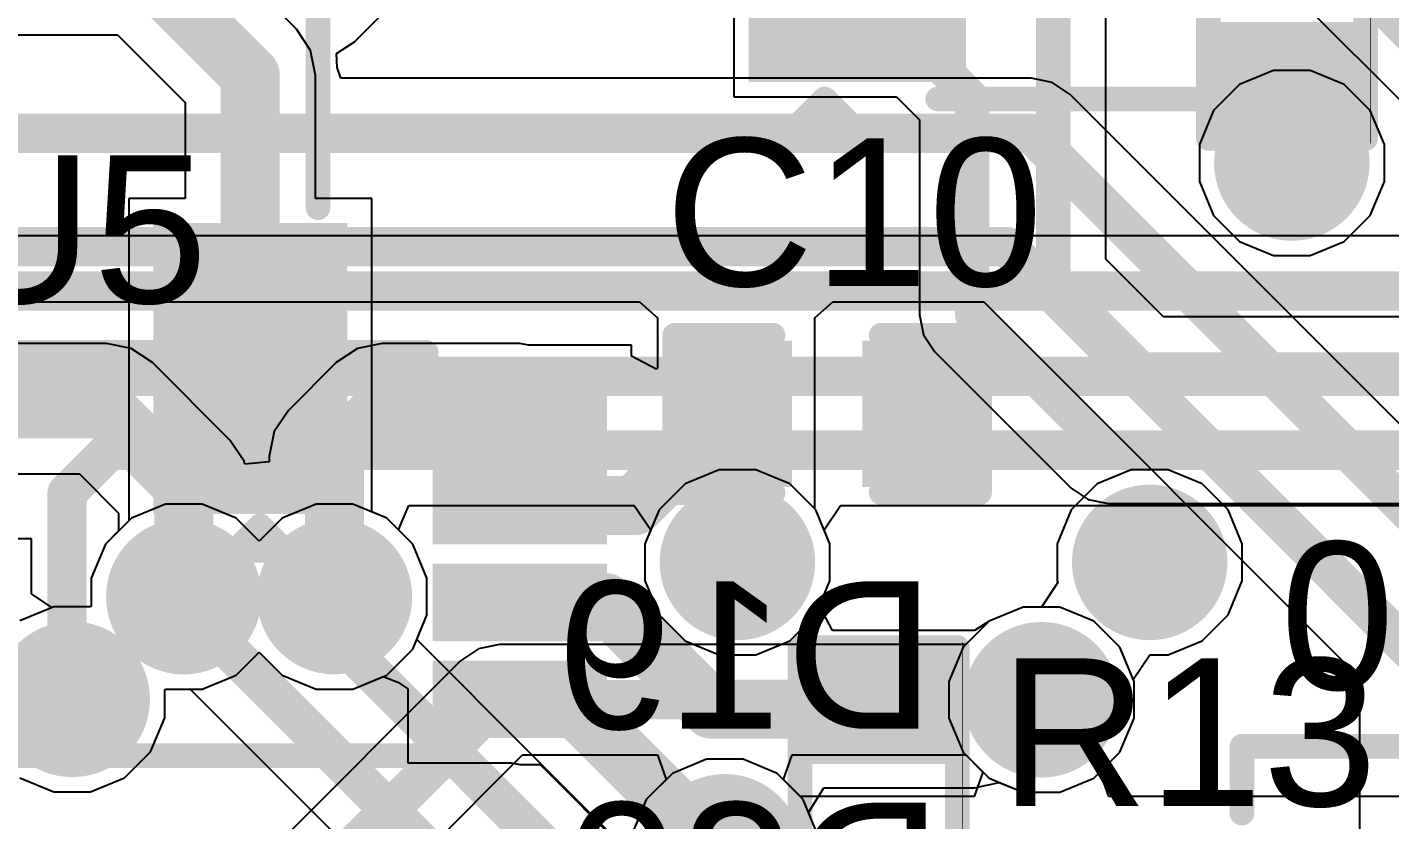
# Model space of a CAD drawing. Header units: inches. Extents: x 90 to 149.8, y 48.7 to 115.2.
# Drawn here: x 101.49 to 108.53, y 83.63 to 87.72 of the extents above; entities that cross this region are included whole.
import ezdxf

# ---------------------------------------------------------------- set-up
doc = ezdxf.new("R2010")
doc.units = ezdxf.units.IN
for name, color, linetype in [('Bottom Layer', 5, 'Continuous'), ('Bottom Overlay', 54, 'Continuous'), ('Bottom Paste', 16, 'Continuous'), ('Bottom Solder', 6, 'Continuous'), ('Layer 1', 16, 'Continuous'), ('Layer 2', 76, 'Continuous'), ('Top Layer', 1, 'Continuous'), ('Top Overlay', 2, 'Continuous'), ('Top Paste', 8, 'Continuous'), ('Top Solder', 216, 'Continuous'), ('Via Holes', 16, 'Continuous')]:
    doc.layers.add(name, color=color, linetype=linetype)
doc.styles.add('Arial', font='', dxfattribs={"height": 0.2})
doc.styles.get('Arial').set_extended_font_data('Arial')

msp = doc.modelspace()

# ---------------------------------------------------------------- hatches: boundary and pattern name
at = {"layer": 'Bottom Layer'}
for points in [[(105.3216, 87.54), (105.3216, 88.36), (106.2416, 88.36), (106.2416, 87.54)], [(102.1968, 86.6596), (103.0968, 86.6596), (103.0968, 85.2596), (102.1968, 85.2596)]]:
    msp.add_hatch(color=5, dxfattribs=at).paths.add_polyline_path(points)
h = msp.add_hatch(color=5, dxfattribs=at)
edge = h.paths.add_edge_path()
edge.add_arc((108.0262, 87.0204), 0.3, 0, 360)
h = msp.add_hatch(color=5, dxfattribs=at)
edge = h.paths.add_edge_path()
edge.add_arc((105.1627, 84.9585), 0.3, 0, 360)
h = msp.add_hatch(color=5, dxfattribs=at)
edge = h.paths.add_edge_path()
edge.add_arc((107.2919, 84.9585), 0.3, 0, 360)
h = msp.add_hatch(color=5, dxfattribs=at)
edge = h.paths.add_edge_path()
edge.add_arc((102.3035, 84.7818), 0.3, 0, 360)
h = msp.add_hatch(color=5, dxfattribs=at)
edge = h.paths.add_edge_path()
edge.add_arc((103.0813, 84.7818), 0.3, 0, 360)
h = msp.add_hatch(color=5, dxfattribs=at)
edge = h.paths.add_edge_path()
edge.add_arc((101.727, 84.2518), 0.3, 0, 360)
h = msp.add_hatch(color=5, dxfattribs=at)
edge = h.paths.add_edge_path()
edge.add_arc((106.7332, 84.2494), 0.3, 0, 360)
h = msp.add_hatch(color=5, dxfattribs=at)
edge = h.paths.add_edge_path()
edge.add_arc((105.0973, 83.4644), 0.3, 0, 360)
at = {"layer": 'Bottom Paste'}
for points in [[(105.3216, 87.54), (105.3216, 88.36), (106.2416, 88.36), (106.2416, 87.54)], [(102.1968, 86.6596), (103.0968, 86.6596), (103.0968, 85.2596), (102.1968, 85.2596)]]:
    msp.add_hatch(color=16, dxfattribs=at).paths.add_polyline_path(points)
at = {"layer": 'Bottom Solder'}
for points in [[(105.22, 87.4384), (105.22, 88.4616), (106.3432, 88.4616), (106.3432, 87.4384)], [(102.146, 86.7104), (103.1476, 86.7104), (103.1476, 85.2088), (102.146, 85.2088)]]:
    msp.add_hatch(color=6, dxfattribs=at).paths.add_polyline_path(points)
h = msp.add_hatch(color=6, dxfattribs=at)
edge = h.paths.add_edge_path()
edge.add_arc((108.0262, 87.0204), 0.4016, 0, 360)
h = msp.add_hatch(color=6, dxfattribs=at)
edge = h.paths.add_edge_path()
edge.add_arc((105.1627, 84.9585), 0.4016, 0, 360)
h = msp.add_hatch(color=6, dxfattribs=at)
edge = h.paths.add_edge_path()
edge.add_arc((107.2919, 84.9585), 0.4016, 0, 360)
h = msp.add_hatch(color=6, dxfattribs=at)
edge = h.paths.add_edge_path()
edge.add_arc((102.3035, 84.7818), 0.4016, 0, 360)
h = msp.add_hatch(color=6, dxfattribs=at)
edge = h.paths.add_edge_path()
edge.add_arc((103.0813, 84.7818), 0.4016, 0, 360)
h = msp.add_hatch(color=6, dxfattribs=at)
edge = h.paths.add_edge_path()
edge.add_arc((101.727, 84.2518), 0.4016, 0, 360)
h = msp.add_hatch(color=6, dxfattribs=at)
edge = h.paths.add_edge_path()
edge.add_arc((106.7332, 84.2494), 0.4016, 0, 360)
h = msp.add_hatch(color=6, dxfattribs=at)
edge = h.paths.add_edge_path()
edge.add_arc((105.0973, 83.4644), 0.4016, 0, 360)
at = {"layer": 'Layer 1'}
h = msp.add_hatch(color=16, dxfattribs=at)
edge = h.paths.add_edge_path()
edge.add_arc((108.0262, 87.0204), 0.3, 0, 360)
h = msp.add_hatch(color=16, dxfattribs=at)
edge = h.paths.add_edge_path()
edge.add_arc((105.1627, 84.9585), 0.3, 0, 360)
h = msp.add_hatch(color=16, dxfattribs=at)
edge = h.paths.add_edge_path()
edge.add_arc((107.2919, 84.9585), 0.3, 0, 360)
h = msp.add_hatch(color=16, dxfattribs=at)
edge = h.paths.add_edge_path()
edge.add_arc((102.3035, 84.7818), 0.3, 0, 360)
h = msp.add_hatch(color=16, dxfattribs=at)
edge = h.paths.add_edge_path()
edge.add_arc((103.0813, 84.7818), 0.3, 0, 360)
h = msp.add_hatch(color=16, dxfattribs=at)
edge = h.paths.add_edge_path()
edge.add_arc((101.727, 84.2518), 0.3, 0, 360)
h = msp.add_hatch(color=16, dxfattribs=at)
edge = h.paths.add_edge_path()
edge.add_arc((106.7332, 84.2494), 0.3, 0, 360)
h = msp.add_hatch(color=16, dxfattribs=at)
edge = h.paths.add_edge_path()
edge.add_arc((105.0973, 83.4644), 0.3, 0, 360)
at = {"layer": 'Layer 2'}
h = msp.add_hatch(color=76, dxfattribs=at)
edge = h.paths.add_edge_path()
edge.add_arc((108.0262, 87.0204), 0.3, 0, 360)
h = msp.add_hatch(color=76, dxfattribs=at)
edge = h.paths.add_edge_path()
edge.add_arc((105.1627, 84.9585), 0.3, 0, 360)
h = msp.add_hatch(color=76, dxfattribs=at)
edge = h.paths.add_edge_path()
edge.add_arc((107.2919, 84.9585), 0.3, 0, 360)
h = msp.add_hatch(color=76, dxfattribs=at)
edge = h.paths.add_edge_path()
edge.add_arc((102.3035, 84.7818), 0.3, 0, 360)
h = msp.add_hatch(color=76, dxfattribs=at)
edge = h.paths.add_edge_path()
edge.add_arc((103.0813, 84.7818), 0.3, 0, 360)
h = msp.add_hatch(color=76, dxfattribs=at)
edge = h.paths.add_edge_path()
edge.add_arc((101.727, 84.2518), 0.3, 0, 360)
h = msp.add_hatch(color=76, dxfattribs=at)
edge = h.paths.add_edge_path()
edge.add_arc((106.7332, 84.2494), 0.3, 0, 360)
h = msp.add_hatch(color=76, dxfattribs=at)
edge = h.paths.add_edge_path()
edge.add_arc((105.0973, 83.4644), 0.3, 0, 360)
at = {"layer": 'Top Layer'}
for points in [[(108.3183, 87.2363), (107.6833, 87.2363), (107.6833, 87.6935), (108.3183, 87.6935)], [(105.3846, 86.0425), (105.3846, 85.4075), (104.9274, 85.4075), (104.9274, 86.0425)], [(106.3244, 86.0425), (106.3244, 85.4075), (105.8672, 85.4075), (105.8672, 86.0425)], [(104.4384, 85.9018), (104.4384, 85.6018), (103.6384, 85.6018), (103.6384, 85.9018)], [(104.4384, 85.4018), (104.4384, 85.1018), (103.6384, 85.1018), (103.6384, 85.4018)], [(104.4384, 84.9018), (104.4384, 84.6018), (103.6384, 84.6018), (103.6384, 84.9018)], [(104.4384, 84.4018), (104.4384, 84.1018), (103.6384, 84.1018), (103.6384, 84.4018)], [(106.2101, 83.9724), (105.5751, 83.9724), (105.5751, 84.4296), (106.2101, 84.4296)]]:
    msp.add_hatch(color=1, dxfattribs=at).paths.add_polyline_path(points)
h = msp.add_hatch(color=1, dxfattribs=at)
edge = h.paths.add_edge_path()
edge.add_arc((108.0262, 87.0204), 0.3, 0, 360)
h = msp.add_hatch(color=1, dxfattribs=at)
edge = h.paths.add_edge_path()
edge.add_arc((105.1627, 84.9585), 0.3, 0, 360)
h = msp.add_hatch(color=1, dxfattribs=at)
edge = h.paths.add_edge_path()
edge.add_arc((107.2919, 84.9585), 0.3, 0, 360)
h = msp.add_hatch(color=1, dxfattribs=at)
edge = h.paths.add_edge_path()
edge.add_arc((102.3035, 84.7818), 0.3, 0, 360)
h = msp.add_hatch(color=1, dxfattribs=at)
edge = h.paths.add_edge_path()
edge.add_arc((103.0813, 84.7818), 0.3, 0, 360)
h = msp.add_hatch(color=1, dxfattribs=at)
edge = h.paths.add_edge_path()
edge.add_arc((101.727, 84.2518), 0.3, 0, 360)
h = msp.add_hatch(color=1, dxfattribs=at)
edge = h.paths.add_edge_path()
edge.add_arc((106.7332, 84.2494), 0.3, 0, 360)
h = msp.add_hatch(color=1, dxfattribs=at)
edge = h.paths.add_edge_path()
edge.add_arc((105.0973, 83.4644), 0.3, 0, 360)
at = {"layer": 'Top Paste'}
for points in [[(108.3183, 87.2363), (107.6833, 87.2363), (107.6833, 87.6935), (108.3183, 87.6935)], [(105.3846, 86.0425), (105.3846, 85.4075), (104.9274, 85.4075), (104.9274, 86.0425)], [(106.3244, 86.0425), (106.3244, 85.4075), (105.8672, 85.4075), (105.8672, 86.0425)], [(104.4384, 85.9018), (104.4384, 85.6018), (103.6384, 85.6018), (103.6384, 85.9018)], [(104.4384, 85.4018), (104.4384, 85.1018), (103.6384, 85.1018), (103.6384, 85.4018)], [(104.4384, 84.9018), (104.4384, 84.6018), (103.6384, 84.6018), (103.6384, 84.9018)], [(104.4384, 84.4018), (104.4384, 84.1018), (103.6384, 84.1018), (103.6384, 84.4018)], [(106.2101, 83.9724), (105.5751, 83.9724), (105.5751, 84.4296), (106.2101, 84.4296)]]:
    msp.add_hatch(color=8, dxfattribs=at).paths.add_polyline_path(points)
at = {"layer": 'Top Solder'}
for points in [[(108.3733, 87.1813), (107.6283, 87.1813), (107.6283, 87.7485), (108.3733, 87.7485)], [(105.4446, 86.1025), (105.4446, 85.3475), (104.8674, 85.3475), (104.8674, 86.1025)], [(106.3844, 86.1025), (106.3844, 85.3475), (105.8072, 85.3475), (105.8072, 86.1025)], [(104.4884, 85.9518), (104.4884, 85.5518), (103.5884, 85.5518), (103.5884, 85.9518)], [(104.4884, 85.4518), (104.4884, 85.0518), (103.5884, 85.0518), (103.5884, 85.4518)], [(104.4884, 84.9518), (104.4884, 84.5518), (103.5884, 84.5518), (103.5884, 84.9518)], [(104.4884, 84.4518), (104.4884, 84.0518), (103.5884, 84.0518), (103.5884, 84.4518)], [(106.2651, 83.9174), (105.5201, 83.9174), (105.5201, 84.4846), (106.2651, 84.4846)]]:
    msp.add_hatch(color=216, dxfattribs=at).paths.add_polyline_path(points)
h = msp.add_hatch(color=216, dxfattribs=at)
edge = h.paths.add_edge_path()
edge.add_arc((108.0262, 87.0204), 0.4016, 0, 360)
h = msp.add_hatch(color=216, dxfattribs=at)
edge = h.paths.add_edge_path()
edge.add_arc((105.1627, 84.9585), 0.4016, 0, 360)
h = msp.add_hatch(color=216, dxfattribs=at)
edge = h.paths.add_edge_path()
edge.add_arc((107.2919, 84.9585), 0.4016, 0, 360)
h = msp.add_hatch(color=216, dxfattribs=at)
edge = h.paths.add_edge_path()
edge.add_arc((102.3035, 84.7818), 0.4016, 0, 360)
h = msp.add_hatch(color=216, dxfattribs=at)
edge = h.paths.add_edge_path()
edge.add_arc((103.0813, 84.7818), 0.4016, 0, 360)
h = msp.add_hatch(color=216, dxfattribs=at)
edge = h.paths.add_edge_path()
edge.add_arc((101.727, 84.2518), 0.4016, 0, 360)
h = msp.add_hatch(color=216, dxfattribs=at)
edge = h.paths.add_edge_path()
edge.add_arc((106.7332, 84.2494), 0.4016, 0, 360)
h = msp.add_hatch(color=216, dxfattribs=at)
edge = h.paths.add_edge_path()
edge.add_arc((105.0973, 83.4644), 0.4016, 0, 360)
at = {"layer": 'Via Holes'}
h = msp.add_hatch(color=7, dxfattribs=at)
edge = h.paths.add_edge_path()
edge.add_arc((108.0262, 87.0204), 0.15, 0, 360)
h = msp.add_hatch(color=7, dxfattribs=at)
edge = h.paths.add_edge_path()
edge.add_arc((105.1627, 84.9585), 0.15, 0, 360)
h = msp.add_hatch(color=7, dxfattribs=at)
edge = h.paths.add_edge_path()
edge.add_arc((107.2919, 84.9585), 0.15, 0, 360)
h = msp.add_hatch(color=7, dxfattribs=at)
edge = h.paths.add_edge_path()
edge.add_arc((102.3035, 84.7818), 0.15, 0, 360)
h = msp.add_hatch(color=7, dxfattribs=at)
edge = h.paths.add_edge_path()
edge.add_arc((103.0813, 84.7818), 0.15, 0, 360)
h = msp.add_hatch(color=7, dxfattribs=at)
edge = h.paths.add_edge_path()
edge.add_arc((101.727, 84.2518), 0.15, 0, 360)
h = msp.add_hatch(color=7, dxfattribs=at)
edge = h.paths.add_edge_path()
edge.add_arc((106.7332, 84.2494), 0.15, 0, 360)

# ---------------------------------------------------------------- linework, layer by layer
at = {"layer": 'Bottom Layer'}
for p, q in [((107.0662, 86.5234), (107.0662, 88.8373)), ((102.8849, 87.7103), (102.338, 88.2571)), ((105.1438, 88.2032), (105.1438, 87.3622)), ((101.1094, 87.6824), (101.9605, 87.6824)), ((101.9605, 87.6824), (102.3101, 87.3327)), ((102.9579, 87.601), (102.8849, 87.7103)), ((102.9835, 87.4722), (102.9579, 87.601)), ((102.9835, 86.8374), (102.9835, 87.4722)), ((102.3101, 87.3327), (102.3101, 86.8374)), ((105.1438, 87.3622), (105.9848, 87.3622)), ((105.9848, 87.3622), (106.1033, 87.2438)), ((106.1033, 87.2438), (106.1033, 86.2372)), ((102.3101, 86.8374), (102.019, 86.8374)), ((102.019, 86.8374), (102.019, 85.173)), ((103.2746, 86.8374), (102.9835, 86.8374)), ((103.2746, 85.2189), (103.2746, 86.8374)), ((107.3641, 86.2255), (107.0662, 86.5234)), ((106.1033, 86.2372), (106.124, 86.1331)), ((111.63, 86.2255), (107.3641, 86.2255)), ((106.124, 86.1331), (106.1829, 86.0449)), ((106.1829, 86.0449), (106.8856, 85.3422)), ((105.0677, 85.4363), (104.8921, 85.3636)), ((105.2578, 85.4363), (105.0677, 85.4363)), ((105.4334, 85.3636), (105.2578, 85.4363)), ((104.8921, 85.3636), (104.7577, 85.2291)), ((105.5678, 85.2291), (105.4334, 85.3636)), ((106.8856, 85.3422), (106.9738, 85.2833)), ((103.352, 85.1868), (103.2746, 85.2189)), ((104.7577, 85.2291), (104.6849, 85.0535)), ((105.6405, 85.0535), (105.5678, 85.2291)), ((106.9738, 85.2833), (107.0779, 85.2626)), ((107.0779, 85.2626), (110.87, 85.2626)), ((102.019, 85.173), (101.8985, 85.0524)), ((103.4864, 85.0524), (103.352, 85.1868)), ((101.8985, 85.0524), (101.8257, 84.8768)), ((103.5591, 84.8768), (103.4864, 85.0524)), ((104.6849, 85.0535), (104.6849, 84.8635)), ((105.6405, 84.8635), (105.6405, 85.0535)), ((101.8257, 84.8768), (101.8257, 84.7321)), ((103.5591, 84.6867), (103.5591, 84.8768)), ((104.6849, 84.8635), (104.7577, 84.6878)), ((105.5678, 84.6878), (105.6405, 84.8635)), ((101.632, 84.7296), (101.4563, 84.6569)), ((101.822, 84.7296), (101.632, 84.7296)), ((101.8257, 84.7321), (101.822, 84.7296)), ((106.6382, 84.7272), (106.4625, 84.6545)), ((106.8282, 84.7272), (106.6382, 84.7272)), ((107.0039, 84.6545), (106.8282, 84.7272)), ((103.4864, 84.5111), (103.5591, 84.6867)), ((104.7577, 84.6878), (104.8921, 84.5534)), ((105.4334, 84.5534), (105.5678, 84.6878)), ((106.4625, 84.6545), (106.3281, 84.5201)), ((107.1383, 84.5201), (107.0039, 84.6545)), ((104.8921, 84.5534), (105.0677, 84.4807)), ((105.2578, 84.4807), (105.4334, 84.5534)), ((106.3281, 84.5201), (106.2554, 84.3444)), ((107.211, 84.3444), (107.1383, 84.5201)), ((102.5742, 84.3767), (102.6924, 84.495)), ((102.6924, 84.495), (102.8107, 84.3767)), ((103.352, 84.3767), (103.4864, 84.5111)), ((105.0677, 84.4807), (105.2578, 84.4807)), ((102.3986, 84.304), (102.5742, 84.3767)), ((102.8107, 84.3767), (102.9863, 84.304)), ((103.1764, 84.304), (103.352, 84.3767)), ((102.2048, 84.3015), (102.2085, 84.304)), ((102.2085, 84.304), (102.3986, 84.304)), ((102.9863, 84.304), (103.1764, 84.304)), ((106.2554, 84.3444), (106.2554, 84.1544)), ((107.211, 84.1544), (107.211, 84.3444)), ((102.2048, 84.1568), (102.2048, 84.3015)), ((102.1321, 83.9811), (102.2048, 84.1568)), ((106.2554, 84.1544), (106.3281, 83.9787)), ((107.1383, 83.9787), (107.211, 84.1544)), ((101.9977, 83.8467), (102.1321, 83.9811)), ((106.3281, 83.9787), (106.4625, 83.8443)), ((107.0039, 83.8443), (107.1383, 83.9787)), ((105.0023, 83.9422), (104.8266, 83.8695)), ((105.1923, 83.9422), (105.0023, 83.9422)), ((105.368, 83.8695), (105.1923, 83.9422)), ((101.4563, 83.8467), (101.632, 83.774)), ((101.822, 83.774), (101.9977, 83.8467)), ((104.8266, 83.8695), (104.6922, 83.7351)), ((105.5024, 83.7351), (105.368, 83.8695)), ((106.4625, 83.8443), (106.6382, 83.7716)), ((106.8282, 83.7716), (107.0039, 83.8443)), ((101.632, 83.774), (101.822, 83.774)), ((106.6382, 83.7716), (106.8282, 83.7716)), ((104.6922, 83.7351), (104.6195, 83.5594)), ((105.5751, 83.5594), (105.5024, 83.7351))]:
    msp.add_line(p, q, dxfattribs=at)
for points, const_width in [([(106.7943, 86.4108), (106.7943, 88.8373)], 0.1778), ([(102.1, 88.019), (102.6468, 87.4722)], 0.3048), ([(105.7816, 87.95), (106.3752, 87.3564)], 0.1778), ([(102.6468, 86.6097), (102.6468, 87.4722)], 0.3048), ([(106.3752, 86.2372), (106.3752, 87.3564)], 0.1778), ([(102.6468, 85.9596), (102.6468, 86.6097)], 0.3048), ([(106.7943, 86.4108), (107.2515, 85.9536)], 0.1778), ([(106.3752, 86.2372), (107.0779, 85.5345)], 0.1778), ([(107.2515, 85.9536), (111.7426, 85.9536)], 0.1778), ([(107.0779, 85.5345), (113.411, 85.5345)], 0.1778)]:
    msp.add_lwpolyline(points, dxfattribs=dict(at, const_width=const_width))
for points, const_width in [([(102.5706, 87.4722, 1), (102.723, 87.4722, 1)], 0.1524), ([(102.5706, 87.4722, 1), (102.723, 87.4722, 1)], 0.1524), ([(106.3307, 87.3564, 1), (106.4197, 87.3564, 1)], 0.0889), ([(106.3307, 87.3564, 1), (106.4197, 87.3564, 1)], 0.0889), ([(102.5706, 86.6097, 1), (102.723, 86.6097, 1)], 0.1524), ([(102.5706, 86.6097, 1), (102.723, 86.6097, 1)], 0.1524), ([(106.7498, 86.4108, 1), (106.8388, 86.4108, 1)], 0.0889), ([(106.7498, 86.4108, 1), (106.8388, 86.4108, 1)], 0.0889), ([(106.3307, 86.2372, 1), (106.4197, 86.2372, 1)], 0.0889), ([(106.3307, 86.2372, 1), (106.4197, 86.2372, 1)], 0.0889), ([(102.5706, 85.9596, 1), (102.723, 85.9596, 1)], 0.1524), ([(107.207, 85.9536, 1), (107.296, 85.9536, 1)], 0.0889), ([(107.207, 85.9536, 1), (107.296, 85.9536, 1)], 0.0889), ([(107.0335, 85.5345, 1), (107.1224, 85.5345, 1)], 0.0889), ([(107.0335, 85.5345, 1), (107.1224, 85.5345, 1)], 0.0889)]:
    msp.add_lwpolyline(points, format="xyb", close=True, dxfattribs=dict(at, const_width=const_width))
at = {"layer": 'Bottom Overlay', "const_width": 0.127}
for points in [[(102.9968, 86.7888), (102.9968, 89.6888)], [(107.5944, 87.3506), (107.5944, 88.3412)], [(105.4862, 87.2236), (105.6132, 87.3506)], [(105.6132, 87.3506), (105.7402, 87.2236)], [(106.1974, 87.3506), (107.5944, 87.3506)], [(105.4862, 87.2236), (105.7402, 87.2236)], [(100.7968, 86.0396), (101.9968, 86.0396)], [(102.5706, 85.0198), (102.6976, 85.1468)], [(102.6976, 85.1468), (102.8246, 85.0198)], [(102.5706, 85.0198), (102.8246, 85.0198)], [(107.7684, 84.0093), (112.4877, 84.0093)], [(107.7684, 83.6638), (107.7684, 84.0093)]]:
    msp.add_lwpolyline(points, dxfattribs=at)
at = {"layer": 'Bottom Overlay', "const_width": 0.0635}
for points in [[(105.5815, 87.3506, 1), (105.6449, 87.3506, 1)], [(105.5815, 87.3506, 1), (105.6449, 87.3506, 1)], [(106.1656, 87.3506, 1), (106.2292, 87.3506, 1)], [(107.5627, 87.3506, 1), (107.6261, 87.3506, 1)], [(107.5627, 87.3506, 1), (107.6261, 87.3506, 1)], [(105.4544, 87.2236, 1), (105.5179, 87.2236, 1)], [(105.4544, 87.2236, 1), (105.5179, 87.2236, 1)], [(105.7084, 87.2236, 1), (105.772, 87.2236, 1)], [(105.7084, 87.2236, 1), (105.772, 87.2236, 1)], [(102.965, 86.7888, 1), (103.0285, 86.7888, 1)], [(101.965, 86.0396, 1), (102.0285, 86.0396, 1)], [(102.6659, 85.1468, 1), (102.7294, 85.1468, 1)], [(102.6659, 85.1468, 1), (102.7294, 85.1468, 1)], [(102.5389, 85.0198, 1), (102.6024, 85.0198, 1)], [(102.5389, 85.0198, 1), (102.6024, 85.0198, 1)], [(102.7929, 85.0198, 1), (102.8564, 85.0198, 1)], [(102.7929, 85.0198, 1), (102.8564, 85.0198, 1)], [(107.7366, 84.0093, 1), (107.8001, 84.0093, 1)], [(107.7366, 84.0093, 1), (107.8001, 84.0093, 1)], [(107.7366, 83.6638, 1), (107.8001, 83.6638, 1)]]:
    msp.add_lwpolyline(points, format="xyb", close=True, dxfattribs=at)
at = {"layer": 'Layer 1'}
for p, q in [((112.1664, 86.6449), (97.6376, 86.6449)), ((103.4128, 85.126), (103.4654, 85.253)), ((103.4654, 85.253), (104.6301, 85.253)), ((104.6301, 85.253), (104.7149, 85.126)), ((105.6105, 85.126), (105.6954, 85.253)), ((105.6954, 85.253), (111.1113, 85.253)), ((103.4864, 85.0524), (103.4128, 85.126)), ((104.7149, 85.126), (104.6849, 85.0535)), ((105.6405, 85.0535), (105.6105, 85.126)), ((103.5591, 84.8768), (103.4864, 85.0524)), ((104.6849, 85.0535), (104.6849, 84.8635)), ((105.6405, 84.8635), (105.6405, 85.0535)), ((103.5591, 84.6867), (103.5591, 84.8768)), ((104.6849, 84.8635), (104.7577, 84.6878)), ((105.5678, 84.6878), (105.6405, 84.8635)), ((106.6382, 84.7272), (106.4625, 84.6545)), ((106.8282, 84.7272), (106.6382, 84.7272)), ((107.0039, 84.6545), (106.8282, 84.7272)), ((103.5067, 84.5602), (103.5591, 84.6867)), ((104.7577, 84.6878), (104.8921, 84.5534)), ((105.4334, 84.5534), (105.5678, 84.6878)), ((106.4625, 84.6545), (106.3281, 84.5201)), ((107.1383, 84.5201), (107.0039, 84.6545)), ((104.1096, 83.9573), (103.5067, 84.5602)), ((104.8921, 84.5534), (105.0677, 84.4807)), ((105.2578, 84.4807), (105.4334, 84.5534)), ((106.3281, 84.5201), (106.2554, 84.3444)), ((107.211, 84.3444), (107.1383, 84.5201)), ((105.0677, 84.4807), (105.2578, 84.4807)), ((102.2048, 84.3015), (102.2085, 84.304)), ((102.2085, 84.304), (102.3369, 84.304)), ((102.3369, 84.304), (110.4313, 76.2095)), ((106.2554, 84.3444), (106.2554, 84.1544)), ((107.211, 84.1544), (107.211, 84.3444)), ((102.2048, 84.1568), (102.2048, 84.3015)), ((102.1321, 83.9811), (102.2048, 84.1568)), ((106.2554, 84.1544), (106.3281, 83.9787)), ((107.1383, 83.9787), (107.211, 84.1544)), ((101.9977, 83.8467), (102.1321, 83.9811)), ((104.5022, 83.5647), (104.1096, 83.9573)), ((104.1096, 83.9573), (104.1096, 83.9573)), ((104.1096, 83.9573), (104.1096, 83.9573)), ((106.3281, 83.9787), (106.4306, 83.8763)), ((107.0358, 83.8763), (107.1383, 83.9787)), ((105.0023, 83.9422), (104.8266, 83.8695)), ((105.1923, 83.9422), (105.0023, 83.9422)), ((105.368, 83.8695), (105.1923, 83.9422)), ((101.4563, 83.8467), (101.632, 83.774)), ((101.822, 83.774), (101.9977, 83.8467)), ((104.8266, 83.8695), (104.6922, 83.7351)), ((105.4881, 83.7493), (105.368, 83.8695)), ((106.4306, 83.8763), (106.3855, 83.7493)), ((107.0809, 83.7493), (107.0358, 83.8763)), ((101.632, 83.774), (101.822, 83.774)), ((106.3855, 83.7493), (105.4881, 83.7493)), ((114.182, 83.7493), (107.0809, 83.7493)), ((104.6922, 83.7351), (104.6393, 83.6072))]:
    msp.add_line(p, q, dxfattribs=at)
at = {"layer": 'Layer 1', "const_width": 0.2032}
for points in [[(97.6376, 86.36), (112.1664, 86.36)], [(98.1109, 85.9189), (111.6677, 85.9189)], [(101.7007, 85.3177), (101.9209, 85.5379)], [(101.9209, 85.5379), (111.2293, 85.5379)], [(101.7007, 84.2273), (101.7007, 85.3177)], [(102.3035, 84.7402), (102.3035, 84.7818)], [(103.0813, 84.5827), (103.0813, 84.7818)], [(102.3035, 84.7402), (111.1121, 75.9316)], [(103.0813, 84.5827), (103.9082, 83.7558)], [(101.7007, 84.2273), (101.727, 84.201)], [(103.9082, 83.7558), (110.9306, 76.7334)], [(103.9082, 83.7558), (103.9082, 83.7558)]]:
    msp.add_lwpolyline(points, dxfattribs=at)
at = {"layer": 'Layer 1', "const_width": 0.1016}
for points in [[(101.8701, 85.5379, 1), (101.9717, 85.5379, 1)], [(101.8701, 85.5379, 1), (101.9717, 85.5379, 1)], [(101.6499, 85.3177, 1), (101.7515, 85.3177, 1)], [(101.6499, 85.3177, 1), (101.7515, 85.3177, 1)], [(102.2527, 84.7818, 1), (102.3543, 84.7818, 1)], [(103.0305, 84.7818, 1), (103.1321, 84.7818, 1)], [(102.2527, 84.7402, 1), (102.3543, 84.7402, 1)], [(102.2527, 84.7402, 1), (102.3543, 84.7402, 1)], [(103.0305, 84.5827, 1), (103.1321, 84.5827, 1)], [(103.0305, 84.5827, 1), (103.1321, 84.5827, 1)], [(101.6499, 84.2273, 1), (101.7515, 84.2273, 1)], [(101.6499, 84.2273, 1), (101.7515, 84.2273, 1)], [(101.6762, 84.201, 1), (101.7778, 84.201, 1)], [(103.8574, 83.7558, 1), (103.959, 83.7558, 1)], [(103.8574, 83.7558, 1), (103.959, 83.7558, 1)], [(103.8574, 83.7558, 1), (103.959, 83.7558, 1)], [(103.8574, 83.7558, 1), (103.959, 83.7558, 1)]]:
    msp.add_lwpolyline(points, format="xyb", close=True, dxfattribs=at)
at = {"layer": 'Layer 2'}
for p, q in [((107.9312, 87.4982), (107.7555, 87.4255)), ((108.1212, 87.4982), (107.9312, 87.4982)), ((108.2969, 87.4255), (108.1212, 87.4982)), ((107.7555, 87.4255), (107.6211, 87.2911)), ((108.4313, 87.2911), (108.2969, 87.4255)), ((107.6211, 87.2911), (107.5484, 87.1154)), ((108.504, 87.1154), (108.4313, 87.2911)), ((107.5484, 87.1154), (107.5484, 86.9254)), ((108.504, 86.9254), (108.504, 87.1154)), ((107.5484, 86.9254), (107.6211, 86.7497)), ((108.4313, 86.7497), (108.504, 86.9254)), ((107.6211, 86.7497), (107.7555, 86.6153)), ((108.2969, 86.6153), (108.4313, 86.7497)), ((107.7555, 86.6153), (107.9312, 86.5426)), ((108.1212, 86.5426), (108.2969, 86.6153)), ((107.9312, 86.5426), (108.1212, 86.5426)), ((107.1968, 85.4363), (107.0212, 85.3636)), ((107.3869, 85.4363), (107.1968, 85.4363)), ((107.5625, 85.3636), (107.3869, 85.4363)), ((107.0212, 85.3636), (106.8868, 85.2291)), ((107.6969, 85.2291), (107.5625, 85.3636)), ((102.2085, 85.2596), (102.0329, 85.1868)), ((102.3986, 85.2596), (102.2085, 85.2596)), ((102.5742, 85.1868), (102.3986, 85.2596)), ((102.9863, 85.2596), (102.8107, 85.1868)), ((103.1764, 85.2596), (102.9863, 85.2596)), ((103.352, 85.1868), (103.1764, 85.2596)), ((106.8868, 85.2291), (106.8141, 85.0535)), ((107.7697, 85.0535), (107.6969, 85.2291)), ((102.0329, 85.1868), (101.8985, 85.0524)), ((102.6924, 85.0686), (102.5742, 85.1868)), ((102.8107, 85.1868), (102.6924, 85.0686)), ((103.4864, 85.0524), (103.352, 85.1868)), ((101.8985, 85.0524), (101.8257, 84.8768)), ((103.5591, 84.8768), (103.4864, 85.0524)), ((106.8141, 85.0535), (106.8141, 84.8635)), ((107.7697, 84.8635), (107.7697, 85.0535)), ((101.8257, 84.8768), (101.8257, 84.7321)), ((103.5591, 84.6867), (103.5591, 84.8768)), ((106.8179, 84.8542), (106.733, 84.7272)), ((106.8141, 84.8635), (106.8179, 84.8542)), ((107.6969, 84.6878), (107.7697, 84.8635)), ((101.632, 84.7296), (101.4563, 84.6569)), ((101.822, 84.7296), (101.632, 84.7296)), ((101.8257, 84.7321), (101.822, 84.7296)), ((106.6382, 84.7272), (106.4625, 84.6545)), ((106.733, 84.7272), (106.6382, 84.7272)), ((103.4864, 84.5111), (103.5591, 84.6867)), ((107.5625, 84.5534), (107.6969, 84.6878)), ((106.4625, 84.6545), (106.3424, 84.5343)), ((103.9344, 84.5343), (103.8254, 84.5126)), ((106.3424, 84.5343), (103.9344, 84.5343)), ((107.3869, 84.4807), (107.5625, 84.5534)), ((102.5742, 84.3767), (102.6924, 84.495)), ((102.6924, 84.495), (102.8107, 84.3767)), ((103.733, 84.4508), (102.752, 83.4699)), ((103.352, 84.3767), (103.4864, 84.5111)), ((103.8254, 84.5126), (103.733, 84.4508)), ((103.733, 84.4508), (103.733, 84.4508)), ((107.2072, 84.3537), (107.292, 84.4807)), ((107.292, 84.4807), (107.3869, 84.4807)), ((102.3986, 84.304), (102.5742, 84.3767)), ((102.8107, 84.3767), (102.9863, 84.304)), ((103.1764, 84.304), (103.352, 84.3767)), ((102.2048, 84.3015), (102.2085, 84.304)), ((102.2085, 84.304), (102.3986, 84.304)), ((102.9863, 84.304), (103.1764, 84.304)), ((107.211, 84.3444), (107.2072, 84.3537)), ((107.211, 84.1544), (107.211, 84.3444)), ((102.2048, 84.1568), (102.2048, 84.3015)), ((102.1321, 83.9811), (102.2048, 84.1568)), ((107.1383, 83.9787), (107.211, 84.1544)), ((101.9977, 83.8467), (102.1321, 83.9811)), ((103.2179, 83.13), (104.0524, 83.9645)), ((104.0524, 83.9645), (104.7496, 83.9645)), ((104.7496, 83.9645), (104.7947, 83.8375)), ((105.3999, 83.8375), (105.445, 83.9645)), ((105.445, 83.9645), (106.3424, 83.9645)), ((106.3424, 83.9645), (106.4625, 83.8443)), ((107.0039, 83.8443), (107.1383, 83.9787)), ((101.4563, 83.8467), (101.632, 83.774)), ((101.822, 83.774), (101.9977, 83.8467)), ((104.7947, 83.8375), (104.6922, 83.7351)), ((105.5024, 83.7351), (105.3999, 83.8375)), ((106.4625, 83.8443), (106.6382, 83.7716)), ((106.8282, 83.7716), (107.0039, 83.8443)), ((101.632, 83.774), (101.822, 83.774)), ((106.6382, 83.7716), (106.8282, 83.7716)), ((104.6922, 83.7351), (104.6195, 83.5594)), ((105.5751, 83.5594), (105.5024, 83.7351))]:
    msp.add_line(p, q, dxfattribs=at)
at = {"layer": 'Layer 2', "const_width": 0.2032}
for points in [[(102.87, 83.185), (103.9344, 84.2494)], [(103.9344, 84.2494), (106.7332, 84.2494)]]:
    msp.add_lwpolyline(points, dxfattribs=at)
at = {"layer": 'Layer 2', "const_width": 0.1016}
for points in [[(103.8836, 84.2494, 1), (103.9852, 84.2494, 1)], [(103.8836, 84.2494, 1), (103.9852, 84.2494, 1)], [(106.6824, 84.2494, 1), (106.784, 84.2494, 1)]]:
    msp.add_lwpolyline(points, format="xyb", close=True, dxfattribs=at)
at = {"layer": 'Top Layer'}
for p, q in [((103.1843, 87.6459), (103.8955, 88.3571)), ((107.9311, 87.9983), (108.6644, 87.2649)), ((103.0926, 87.5847), (103.1843, 87.6459)), ((103.095, 87.5135), (103.0926, 87.5847)), ((103.1137, 87.4577), (103.095, 87.5135)), ((106.68, 87.4577), (103.1137, 87.4577)), ((106.789, 87.436), (106.68, 87.4577)), ((106.68, 87.4577), (106.68, 87.4577)), ((106.8814, 87.3742), (106.789, 87.436)), ((109.2436, 85.012), (106.8814, 87.3742)), ((98.7716, 86.3037), (104.6572, 86.3037)), ((104.6572, 86.3037), (104.7496, 86.2203)), ((105.5624, 86.2203), (105.6548, 86.3037)), ((105.6548, 86.3037), (106.435, 86.3037)), ((106.435, 86.3037), (108.3763, 84.3624)), ((104.7496, 86.2203), (104.7496, 86.1767)), ((105.5624, 86.1767), (105.5624, 86.2203)), ((104.7496, 86.1767), (104.7496, 85.9603)), ((105.5624, 85.2345), (105.5624, 86.1767)), ((101.9034, 86.0885), (100.9384, 86.0885)), ((102.0322, 86.0628), (101.9034, 86.0885)), ((102.1415, 85.9899), (102.0322, 86.0628)), ((103.1998, 86.0628), (103.0905, 85.9899)), ((103.3286, 86.0885), (103.1998, 86.0628)), ((104.0384, 86.0885), (103.3286, 86.0885)), ((104.083, 86.0796), (104.0384, 86.0885)), ((104.6162, 86.0796), (104.083, 86.0796)), ((104.6162, 86.0239), (104.6162, 86.0796)), ((104.7432, 85.956), (104.6162, 86.0239)), ((102.5416, 85.5897), (102.1415, 85.9899)), ((103.0905, 85.9899), (102.8433, 85.7426)), ((104.7496, 85.9603), (104.7432, 85.956)), ((102.8433, 85.7426), (102.7703, 85.6334)), ((102.6146, 85.4805), (102.5416, 85.5897)), ((102.7703, 85.6334), (102.7447, 85.5045)), ((102.7447, 85.5045), (102.7447, 85.4775)), ((102.6177, 85.465), (102.6146, 85.4805)), ((102.7447, 85.4775), (102.6177, 85.465)), ((100.9384, 85.4151), (101.7639, 85.4151)), ((101.7639, 85.4151), (101.9669, 85.2122)), ((105.5678, 85.2291), (105.5624, 85.2345)), ((105.6405, 85.0535), (105.5678, 85.2291)), ((101.9669, 85.2122), (101.9669, 85.1208)), ((101.5162, 85.0796), (100.9882, 85.0796)), ((101.5162, 84.7959), (101.5162, 85.0796)), ((101.9669, 85.1208), (101.8985, 85.0524)), ((101.8985, 85.0524), (101.8257, 84.8768)), ((105.6405, 84.8635), (105.6405, 85.0535)), ((101.8257, 84.8768), (101.8257, 84.7321)), ((105.5871, 84.7344), (105.6405, 84.8635)), ((101.6218, 84.7254), (101.5162, 84.7959)), ((101.632, 84.7296), (101.6218, 84.7254)), ((101.822, 84.7296), (101.632, 84.7296)), ((101.8257, 84.7321), (101.822, 84.7296)), ((105.6533, 84.6074), (105.5871, 84.7344)), ((106.6382, 84.7272), (106.4625, 84.6545)), ((106.8282, 84.7272), (106.6382, 84.7272)), ((107.0039, 84.6545), (106.8282, 84.7272)), ((106.3879, 84.6074), (105.6533, 84.6074)), ((106.4625, 84.6545), (106.3879, 84.6074)), ((107.1383, 84.5201), (107.0039, 84.6545)), ((107.211, 84.3444), (107.1383, 84.5201)), ((102.5742, 84.3767), (102.6924, 84.495)), ((102.6924, 84.495), (102.8107, 84.3767)), ((102.3986, 84.304), (102.5742, 84.3767)), ((102.8107, 84.3767), (102.9863, 84.304)), ((102.2048, 84.3015), (102.2085, 84.304)), ((102.2085, 84.304), (102.3986, 84.304)), ((102.9863, 84.304), (103.1764, 84.304)), ((103.1764, 84.304), (103.3336, 84.3691)), ((103.3336, 84.3691), (103.4085, 84.3398)), ((103.4085, 84.3398), (103.4606, 84.3057)), ((103.4606, 84.3057), (103.4606, 83.924)), ((107.211, 84.1544), (107.211, 84.3444)), ((108.3763, 84.3624), (108.3763, 80.772)), ((102.2048, 84.1568), (102.2048, 84.3015)), ((102.1321, 83.9811), (102.2048, 84.1568)), ((107.1383, 83.9787), (107.211, 84.1544)), ((101.9977, 83.8467), (102.1321, 83.9811)), ((107.0039, 83.8443), (107.1383, 83.9787)), ((103.4606, 83.924), (103.9938, 83.924)), ((103.9938, 83.924), (104.0384, 83.9151)), ((104.0384, 83.9151), (104.1441, 83.9151)), ((104.1441, 83.9151), (104.6195, 83.4398)), ((101.4563, 83.8467), (101.632, 83.774)), ((101.822, 83.774), (101.9977, 83.8467)), ((106.3879, 83.7946), (106.5149, 83.8227)), ((106.5149, 83.8227), (106.6382, 83.7716)), ((106.8282, 83.7716), (107.0039, 83.8443)), ((101.632, 83.774), (101.822, 83.774)), ((105.5303, 83.6676), (105.6087, 83.7946)), ((105.6087, 83.7946), (106.3879, 83.7946)), ((106.3879, 83.7946), (106.3879, 83.7946)), ((106.6382, 83.7716), (106.8282, 83.7716)), ((105.5751, 83.5594), (105.5303, 83.6676))]:
    msp.add_line(p, q, dxfattribs=at)
for points, const_width in [([(108.0008, 88.4047), (108.9025, 87.503)], 0.3048), ([(98.3488, 87.1728), (106.68, 87.1728)], 0.2032), ([(106.68, 87.1728), (109.0422, 84.8106)], 0.2032), ([(98.6536, 86.5886), (106.553, 86.5886)], 0.2032), ([(106.553, 86.5886), (108.6612, 84.4804)], 0.2032), ([(100.9384, 85.7518), (101.9034, 85.7518)], 0.3048), ([(101.9034, 85.7518), (102.3035, 85.3517)], 0.3048), ([(103.0813, 85.5045), (103.3286, 85.7518)], 0.3048), ([(103.3286, 85.7518), (104.0384, 85.7518)], 0.3048), ([(104.632, 85.2518), (105.1052, 85.725)], 0.3048), ([(105.156, 84.9641), (105.156, 85.725)], 0.3048), ([(103.0813, 84.7818), (103.0813, 85.5045)], 0.3048), ([(102.3035, 84.7818), (102.3035, 85.3517)], 0.3048), ([(104.0384, 85.2518), (104.632, 85.2518)], 0.3048), ([(105.156, 84.9641), (105.1571, 84.9641)], 0.3048), ([(105.1571, 84.9613), (105.1571, 84.9641)], 0.3048), ([(105.1571, 84.9613), (105.1599, 84.9613)], 0.3048), ([(105.1599, 84.9599), (105.1599, 84.9613)], 0.3048), ([(105.1599, 84.9599), (105.1613, 84.9599)], 0.3048), ([(105.1613, 84.9592), (105.1613, 84.9599)], 0.3048), ([(105.1613, 84.9592), (105.162, 84.9592)], 0.3048), ([(105.162, 84.9588), (105.162, 84.9592)], 0.3048), ([(105.162, 84.9588), (105.1624, 84.9588)], 0.3048), ([(105.1624, 84.9587), (105.1624, 84.9588)], 0.3048), ([(105.1624, 84.9587), (105.1626, 84.9587)], 0.3048), ([(105.1626, 84.9586), (105.1626, 84.9587)], 0.3048), ([(105.1626, 84.9586), (105.1627, 84.9586)], 0.3048), ([(105.1627, 84.9585), (105.1627, 84.9586)], 0.3048), ([(105.1627, 84.9585), (105.1627, 84.9585)], 0.3048), ([(105.1627, 84.9585), (105.1627, 84.9585)], 0.3048), ([(105.1627, 84.9585), (105.1627, 84.9585)], 0.3048), ([(105.1627, 84.9585), (105.1627, 84.9585)], 0.3048), ([(104.0384, 84.7518), (104.4782, 84.7518)], 0.3048), ([(104.4782, 84.7518), (105.029, 84.201)], 0.3048), ([(100.9384, 84.2518), (101.727, 84.2518)], 0.3048), ([(104.0384, 84.2518), (104.2836, 84.2518)], 0.3048), ([(104.2836, 84.2518), (105.071, 83.4644)], 0.3048), ([(106.0209, 84.2126), (106.0577, 84.2494)], 0.3048), ([(106.0577, 84.2494), (106.7332, 84.2494)], 0.3048), ([(105.029, 84.201), (105.8926, 84.201)], 0.3048), ([(105.8926, 84.201), (105.9863, 84.201)], 0.3048), ([(106.0209, 84.1839), (106.0209, 84.2126)], 0.3048)]:
    msp.add_lwpolyline(points, dxfattribs=dict(at, const_width=const_width))
for points, const_width in [([(106.6292, 87.1728, 1), (106.7308, 87.1728, 1)], 0.1016), ([(106.6292, 87.1728, 1), (106.7308, 87.1728, 1)], 0.1016), ([(106.5022, 86.5886, 1), (106.6038, 86.5886, 1)], 0.1016), ([(106.5022, 86.5886, 1), (106.6038, 86.5886, 1)], 0.1016), ([(101.8272, 85.7518, 1), (101.9796, 85.7518, 1)], 0.1524), ([(101.8272, 85.7518, 1), (101.9796, 85.7518, 1)], 0.1524), ([(103.2524, 85.7518, 1), (103.4048, 85.7518, 1)], 0.1524), ([(103.2524, 85.7518, 1), (103.4048, 85.7518, 1)], 0.1524), ([(103.9622, 85.7518, 1), (104.1146, 85.7518, 1)], 0.1524), ([(105.029, 85.725, 1), (105.1814, 85.725, 1)], 0.1524), ([(105.0798, 85.725, 1), (105.2322, 85.725, 1)], 0.1524), ([(103.0051, 85.5045, 1), (103.1575, 85.5045, 1)], 0.1524), ([(103.0051, 85.5045, 1), (103.1575, 85.5045, 1)], 0.1524), ([(102.2273, 85.3517, 1), (102.3797, 85.3517, 1)], 0.1524), ([(102.2273, 85.3517, 1), (102.3797, 85.3517, 1)], 0.1524), ([(103.9622, 85.2518, 1), (104.1146, 85.2518, 1)], 0.1524), ([(104.5558, 85.2518, 1), (104.7082, 85.2518, 1)], 0.1524), ([(104.5558, 85.2518, 1), (104.7082, 85.2518, 1)], 0.1524), ([(105.0798, 84.9641, 1), (105.2322, 84.9641, 1)], 0.1524), ([(105.0798, 84.9641, 1), (105.2322, 84.9641, 1)], 0.1524), ([(105.0809, 84.9641, 1), (105.2333, 84.9641, 1)], 0.1524), ([(105.0809, 84.9641, 1), (105.2333, 84.9641, 1)], 0.1524), ([(105.0809, 84.9613, 1), (105.2333, 84.9613, 1)], 0.1524), ([(105.0809, 84.9613, 1), (105.2333, 84.9613, 1)], 0.1524), ([(105.0837, 84.9613, 1), (105.2361, 84.9613, 1)], 0.1524), ([(105.0837, 84.9613, 1), (105.2361, 84.9613, 1)], 0.1524), ([(105.0837, 84.9599, 1), (105.2361, 84.9599, 1)], 0.1524), ([(105.0837, 84.9599, 1), (105.2361, 84.9599, 1)], 0.1524), ([(105.0851, 84.9599, 1), (105.2375, 84.9599, 1)], 0.1524), ([(105.0851, 84.9599, 1), (105.2375, 84.9599, 1)], 0.1524), ([(105.0851, 84.9592, 1), (105.2375, 84.9592, 1)], 0.1524), ([(105.0851, 84.9592, 1), (105.2375, 84.9592, 1)], 0.1524), ([(105.0858, 84.9592, 1), (105.2382, 84.9592, 1)], 0.1524), ([(105.0858, 84.9592, 1), (105.2382, 84.9592, 1)], 0.1524), ([(105.0858, 84.9588, 1), (105.2382, 84.9588, 1)], 0.1524), ([(105.0858, 84.9588, 1), (105.2382, 84.9588, 1)], 0.1524), ([(105.0862, 84.9588, 1), (105.2386, 84.9588, 1)], 0.1524), ([(105.0862, 84.9588, 1), (105.2386, 84.9588, 1)], 0.1524), ([(105.0862, 84.9587, 1), (105.2386, 84.9587, 1)], 0.1524), ([(105.0862, 84.9587, 1), (105.2386, 84.9587, 1)], 0.1524), ([(105.0864, 84.9587, 1), (105.2388, 84.9587, 1)], 0.1524), ([(105.0864, 84.9587, 1), (105.2388, 84.9587, 1)], 0.1524), ([(105.0864, 84.9586, 1), (105.2388, 84.9586, 1)], 0.1524), ([(105.0864, 84.9586, 1), (105.2388, 84.9586, 1)], 0.1524), ([(105.0865, 84.9586, 1), (105.2389, 84.9586, 1)], 0.1524), ([(105.0865, 84.9586, 1), (105.2389, 84.9586, 1)], 0.1524), ([(105.0865, 84.9585, 1), (105.2389, 84.9585, 1)], 0.1524), ([(105.0865, 84.9585, 1), (105.2389, 84.9585, 1)], 0.1524), ([(105.0865, 84.9585, 1), (105.2389, 84.9585, 1)], 0.1524), ([(105.0865, 84.9585, 1), (105.2389, 84.9585, 1)], 0.1524), ([(105.0865, 84.9585, 1), (105.2389, 84.9585, 1)], 0.1524), ([(105.0865, 84.9585, 1), (105.2389, 84.9585, 1)], 0.1524), ([(105.0865, 84.9585, 1), (105.2389, 84.9585, 1)], 0.1524), ([(105.0865, 84.9585, 1), (105.2389, 84.9585, 1)], 0.1524), ([(105.0865, 84.9585, 1), (105.2389, 84.9585, 1)], 0.1524), ([(102.2273, 84.7818, 1), (102.3797, 84.7818, 1)], 0.1524), ([(103.0051, 84.7818, 1), (103.1575, 84.7818, 1)], 0.1524), ([(103.9622, 84.7518, 1), (104.1146, 84.7518, 1)], 0.1524), ([(104.402, 84.7518, 1), (104.5544, 84.7518, 1)], 0.1524), ([(104.402, 84.7518, 1), (104.5544, 84.7518, 1)], 0.1524), ([(101.6508, 84.2518, 1), (101.8032, 84.2518, 1)], 0.1524), ([(103.9622, 84.2518, 1), (104.1146, 84.2518, 1)], 0.1524), ([(104.2074, 84.2518, 1), (104.3598, 84.2518, 1)], 0.1524), ([(104.2074, 84.2518, 1), (104.3598, 84.2518, 1)], 0.1524), ([(105.9815, 84.2494, 1), (106.1339, 84.2494, 1)], 0.1524), ([(105.9815, 84.2494, 1), (106.1339, 84.2494, 1)], 0.1524), ([(106.657, 84.2494, 1), (106.8094, 84.2494, 1)], 0.1524), ([(104.9528, 84.201, 1), (105.1052, 84.201, 1)], 0.1524), ([(104.9528, 84.201, 1), (105.1052, 84.201, 1)], 0.1524), ([(105.8164, 84.201, 1), (105.9688, 84.201, 1)], 0.1524), ([(105.8164, 84.201, 1), (105.9688, 84.201, 1)], 0.1524), ([(105.9101, 84.201, 1), (106.0625, 84.201, 1)], 0.1524), ([(105.9447, 84.2126, 1), (106.0971, 84.2126, 1)], 0.1524), ([(105.9447, 84.2126, 1), (106.0971, 84.2126, 1)], 0.1524), ([(105.9447, 84.1839, 1), (106.0971, 84.1839, 1)], 0.1524)]:
    msp.add_lwpolyline(points, format="xyb", close=True, dxfattribs=dict(at, const_width=const_width))
at = {"layer": 'Top Overlay'}
for points, const_width in [([(107.5944, 87.1474), (107.5944, 88.7222)], 0.127), ([(108.4072, 87.1474), (108.4072, 88.7222)], 0.127), ([(108.4326, 87.122), (108.4326, 88.7476)], 0.00323), ([(107.5944, 87.1474), (108.4072, 87.1474)], 0.127), ([(104.8385, 85.3186), (104.8385, 86.1314)], 0.127), ([(104.8385, 86.1314), (105.3465, 86.1314)], 0.127), ([(105.9053, 86.1314), (106.4133, 86.1314)], 0.127), ([(106.4133, 85.3186), (106.4133, 86.1314)], 0.127), ([(101.4216, 86.0432), (103.5552, 86.0432)], 0.127), ([(103.5552, 85.9162), (103.5552, 86.0432)], 0.127), ([(104.8385, 85.3186), (105.3465, 85.3186)], 0.127), ([(105.9053, 85.3186), (106.4133, 85.3186)], 0.127), ([(105.4862, 82.9437), (105.4862, 84.5185)], 0.127), ([(105.4862, 84.5185), (106.299, 84.5185)], 0.127), ([(106.299, 82.9437), (106.299, 84.5185)], 0.127), ([(106.3244, 82.9183), (106.3244, 84.5439)], 0.00323), ([(103.5552, 83.9604), (103.5552, 84.0874)], 0.127), ([(101.4216, 83.9604), (103.5552, 83.9604)], 0.127)]:
    msp.add_lwpolyline(points, dxfattribs=dict(at, const_width=const_width))
for points, const_width in [([(107.5627, 87.1474, 1), (107.6261, 87.1474, 1)], 0.0635), ([(107.5627, 87.1474, 1), (107.6261, 87.1474, 1)], 0.0635), ([(108.3755, 87.1474, 1), (108.439, 87.1474, 1)], 0.0635), ([(108.3755, 87.1474, 1), (108.439, 87.1474, 1)], 0.0635), ([(108.4318, 87.122, 1), (108.4334, 87.122, 1)], 0.00161), ([(104.8067, 86.1314, 1), (104.8702, 86.1314, 1)], 0.0635), ([(104.8067, 86.1314, 1), (104.8702, 86.1314, 1)], 0.0635), ([(105.3148, 86.1314, 1), (105.3782, 86.1314, 1)], 0.0635), ([(105.8735, 86.1314, 1), (105.937, 86.1314, 1)], 0.0635), ([(106.3816, 86.1314, 1), (106.445, 86.1314, 1)], 0.0635), ([(106.3816, 86.1314, 1), (106.445, 86.1314, 1)], 0.0635), ([(103.5235, 86.0432, 1), (103.587, 86.0432, 1)], 0.0635), ([(103.5235, 86.0432, 1), (103.587, 86.0432, 1)], 0.0635), ([(103.5235, 85.9162, 1), (103.587, 85.9162, 1)], 0.0635), ([(104.8067, 85.3186, 1), (104.8702, 85.3186, 1)], 0.0635), ([(104.8067, 85.3186, 1), (104.8702, 85.3186, 1)], 0.0635), ([(105.3148, 85.3186, 1), (105.3782, 85.3186, 1)], 0.0635), ([(105.8735, 85.3186, 1), (105.937, 85.3186, 1)], 0.0635), ([(106.3816, 85.3186, 1), (106.445, 85.3186, 1)], 0.0635), ([(106.3816, 85.3186, 1), (106.445, 85.3186, 1)], 0.0635), ([(105.4544, 84.5185, 1), (105.5179, 84.5185, 1)], 0.0635), ([(105.4544, 84.5185, 1), (105.5179, 84.5185, 1)], 0.0635), ([(106.2673, 84.5185, 1), (106.3307, 84.5185, 1)], 0.0635), ([(106.2673, 84.5185, 1), (106.3307, 84.5185, 1)], 0.0635), ([(106.3236, 84.5439, 1), (106.3252, 84.5439, 1)], 0.00161), ([(103.5235, 84.0874, 1), (103.587, 84.0874, 1)], 0.0635), ([(103.5235, 83.9604, 1), (103.587, 83.9604, 1)], 0.0635), ([(103.5235, 83.9604, 1), (103.587, 83.9604, 1)], 0.0635)]:
    msp.add_lwpolyline(points, format="xyb", close=True, dxfattribs=dict(at, const_width=const_width))

# ---------------------------------------------------------------- texts
at = {"layer": 'Bottom Overlay', "style": 'Arial', "text_generation_flag": 2}
for s, p in [('D10', (109.9182, 84.3027)), ('D20', (106.2225, 82.9565))]:
    msp.add_text(s, height=0.762, dxfattribs=at).set_placement(p)
msp.add_text('D19', height=0.762, rotation=360, dxfattribs=at).set_placement((106.1844, 84.0995))
at = {"layer": 'Top Overlay', "style": 'Arial'}
msp.add_text('C10', height=0.762, rotation=360, dxfattribs=at).set_placement((104.788, 86.3855))
for s, p in [('U5', (101.0662, 86.2973)), ('R13', (106.5152, 83.7011))]:
    msp.add_text(s, height=0.762, dxfattribs=at).set_placement(p)

doc.saveas('drawing.dxf')
